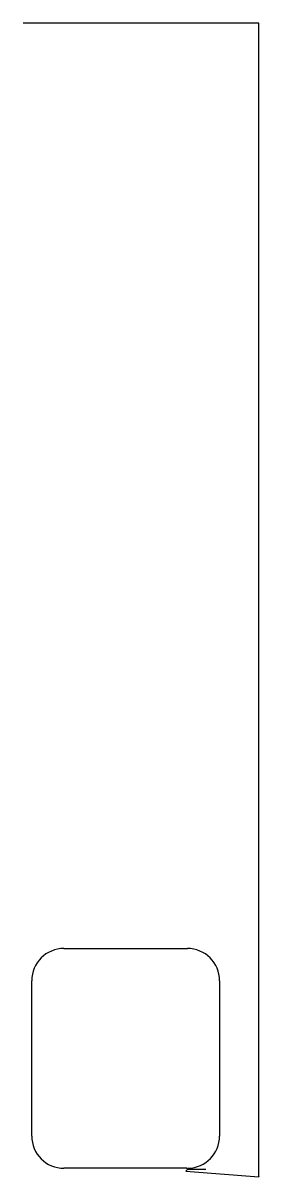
# Model space of a CAD drawing. Header units: metres. Extents: x 0 to 516, y 0 to 2526.
import ezdxf

# ---------------------------------------------------------------- set-up
doc = ezdxf.new("R2010")
doc.units = ezdxf.units.M

msp = doc.modelspace()

# ---------------------------------------------------------------- linework, layer by layer
at = {"layer": 'TOOL_0'}
for p, q in [((1, 2525.525), (0, 2525.525)), ((516.064, 2525.525), (1, 2525.525)), ((516.064, 1), (516.064, 2525.525)), ((89.5, 500.001), (359.5, 500.001)), ((19, 89.501), (19, 429.501)), ((430, 429.501), (430, 89.501)), ((358, 19.001), (89.5, 19.001)), ((359.514, 16.409), (356.427, 12.356)), ((356.427, 12.356), (516.064, 0)), ((359.514, 16.409), (358, 19.001)), ((361, 19.017), (359.514, 16.409)), ((400.241, 16.409), (359.514, 16.409)), ((516.064, 0), (516.064, 1)), ((516.064, 1), (516.064, 0)), ((516.064, 0), (516.064, 1)), ((516.064, 0), (516.064, 0))]:
    msp.add_line(p, q, dxfattribs=at)
for centre, start, end in [((89.5, 429.501), 90, 180), ((359.5, 429.501), 0, 90), ((89.5, 89.501), 180, 270), ((359.5, 89.501), 271.219152, 0)]:
    msp.add_arc(centre, 70.5, start, end, dxfattribs=at)

doc.saveas('drawing.dxf')
